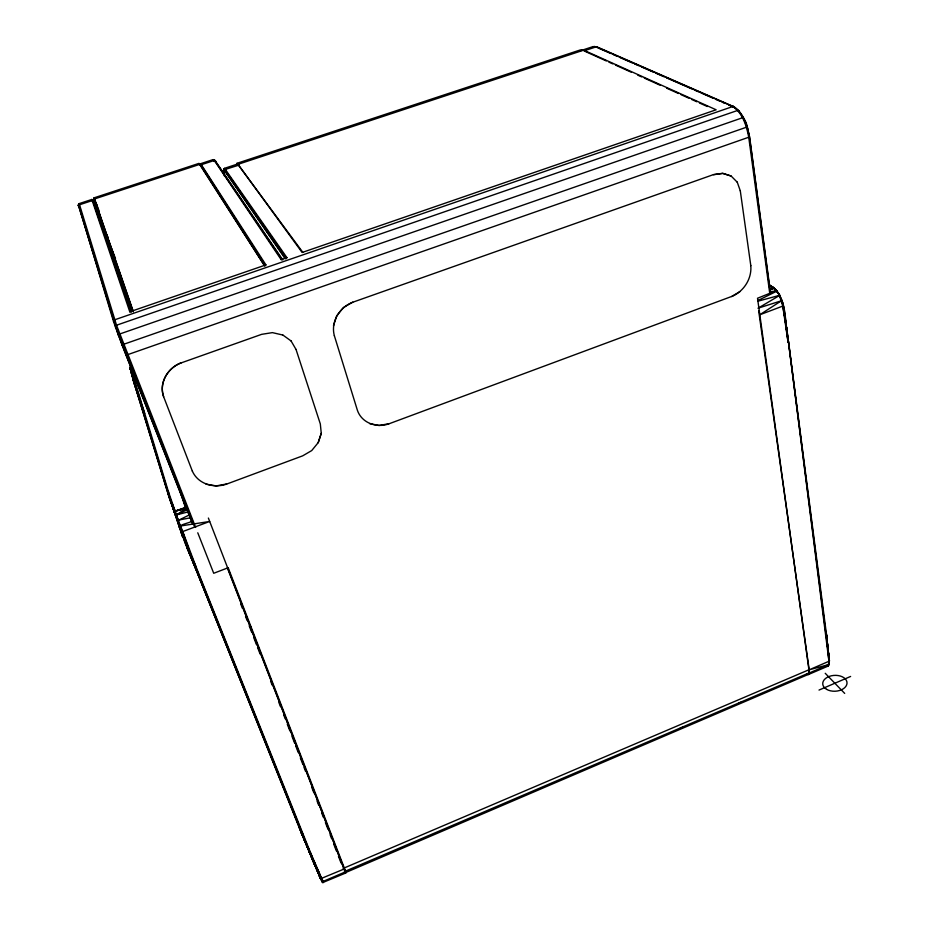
<?xml version="1.0" encoding="UTF-8"?>
<svg xmlns="http://www.w3.org/2000/svg" width="929" height="929" viewBox="0 0 929 929"><rect width="100%" height="100%" fill="white"/><g stroke="black" fill="none" stroke-linecap="round" stroke-linejoin="round"><path stroke-width="1.39" d="M758.668 310.867L809.194 669.809L809.205 673.002L808.195 674.628L827.902 666.174L829.237 664.189L829.272 661.146L826.287 632.928L788.582 341.907C783.89 323.861 788.686 299.208 771.987 286.643L777.259 291.346L779.849 295.492L774.031 288.106L770.931 285.923L777.259 291.346L774.031 288.106L769.874 289.523M749.064 135.053C746.87 124.289 743.212 112.444 733.329 106.347L113.895 320.075L113.582 321.666L121.978 344.88L192.28 523.19M829.237 664.189L829.04 657.569C829.132 659.869 830.549 667.173 826.299 665.663L827.902 666.174M750.783 265.531C752.014 278.735 743.804 291.474 731.692 296.548M285.029 258.529L224.853 170.994L225.735 169.287L238.997 165.095L237.034 164.189L224.551 168.312L223.599 171.819L224.156 174.675M236.814 165.188L237.046 163.295L580.381 49.922L583.644 50.143L716.12 109.785L302.773 252.258L237.046 163.295M282.776 259.923L215.284 160.833L214.344 159.904L214.111 161.46L214.344 159.904L212.892 159.66L200.664 163.69L199.689 165.025M768.771 284.831L774.577 288.675L770.931 285.923C784.657 295.074 784.25 313.468 786.654 327.891L828.97 661.355L828.993 664.514L809.205 673.002M118.308 335.137L78.373 205.216L79.186 203.614L91.808 199.468C100.611 208.816 101.156 226.212 108.031 237.29M144.68 413.486L133.904 382.434L130.269 368.627L130.687 366.63L130.269 368.627L133.904 382.434L167.731 492.765L181.503 531.469L195.253 567.677L312.771 860.509L322.781 882.55L345.762 872.993L345.483 872.064M224.11 174.211L223.808 169.299L285.807 258.877L286.933 257.658L224.551 168.312M79.337 206.772L78.477 204.879L113.582 321.666M225.735 169.287L224.11 168.66L223.935 173.119M180.934 531.818L299.382 828.099L321.748 881.11L323.455 882.538L310.286 852.09L196.414 567.782L180.621 525.977L175.778 515.874L169.647 498.687L133.881 382.028L130.687 366.63M80.463 209.896L78.384 205.344L78.768 204.252M223.494 170.831L223.738 170.053L224.853 170.994L223.808 169.299M131.604 374.178L130.153 367.176L133.904 382.434L140.639 402.199M321.376 878.869L322.781 882.55L313.236 860.695L181.503 531.469L182.746 536.857L167.719 492.3L168.393 491.58L130.815 367.617L133.904 382.434M333.476 325.824L336.658 315.906L343.416 307.511L352.765 302.134M321.237 433.309L318.206 442.622L311.714 450.577L302.691 455.837L226.699 484.067C213.914 488.654 197.982 484.079 192.315 471.038M318.229 442.715L321.271 433.402L320.319 423.938L296.014 349.397M826.287 632.928L829.272 661.146L809.194 669.809L828.993 664.514L829.388 660.879L826.171 632.672L829.388 660.879L828.134 665.187M200.409 165.083L200.664 163.69L265.926 264.893L264.8 266.124L200.769 165.606L201.663 164.607L213.972 160.566L215.284 160.833L215.656 161.402L213.716 159.579L281.162 259.644L282.021 259.574L214.657 160.52M194.312 526.244L115.765 325.661L78.849 205.193L79.186 203.614L116.531 325.22L195.647 527.405M345.298 872.319L227.384 567.933L228.174 567.747L346.029 872.401L345.298 872.319L345.751 871.483L346.029 872.401L808.335 674.419L809.345 672.793L757.53 298.244L770.547 293.007L749.575 136.644C747.682 131.047 747.439 120.909 742.573 117.728L118.889 334.289L118.389 334.73L126.077 354.878L192.605 523.48M133.881 382.028L134.461 381.413L130.165 367.698L130.641 368.511M757.774 301.24L779.408 295.376L782.799 306.152L788.082 342.348L783.298 305.699L781.928 300.462L759.667 314.838L783.159 305.943L781.986 300.508M788.442 342.151L783.182 305.49L786.596 328.216L782.799 306.152M125.763 354.646L127.61 354.692L748.739 137.248L749.378 136.4L770.338 293.367M78.373 205.216L78.617 206.493L79.441 204.798L92.145 200.629L92.668 199.689M344.404 871.599L809.345 672.793M192.524 520.867C187.948 524.188 173.026 524.479 182.676 531.585L190.41 554.137L196.414 567.782L195.473 567.863L182.154 531.702L168.393 491.58L169.647 498.687L174.489 512.378L175.163 511.136L186.357 507.478M181.852 494.948L186.172 508.256L175.918 515.328L181.724 531.655L189.922 553.998L312.771 860.509L320.528 878.439L322.886 881.516L345.298 871.913L208.375 518.045M826.171 633.206L828.97 661.355L828.9 656.083M739.972 291.578L731.68 296.456L388.996 423.798C376.826 428.315 361.753 423.113 357.398 410.293L334.347 335.706M181.352 362.728C167.894 367.64 158.685 382.597 163.609 396.671L192.349 471.131M769.781 290.15L773.578 288.141L768.898 284.866L774.577 288.675L768.887 284.669M757.599 300.682L777.132 291.021M179.518 489.537L185.684 508.511L175.163 511.136L173.421 508.221L176.545 514.887L186.926 509.835M190.166 514.515L177.578 520.739L182.746 536.857L179.587 526.22M747.241 126.948L121.978 344.88M770.176 289.743L773.578 288.141L768.945 285.075M819.018 690.073L850.627 676.451M679.97 728.394L683.965 726.687M738.567 703.311L742.561 701.604M809.333 669.6L343.149 868.429M344.148 868.998L320.749 878.683L318.67 874.212L321.573 878.648L299.382 828.099M770.025 289.627L773.578 288.141M228.174 567.747L213.716 573.274L197.772 532.793M182.676 531.585L209.675 521.459L180.621 525.977M132.371 375.931L169.844 498.06L175.163 511.136L185.858 507.292M131.535 311.412L93.608 200.339L91.808 199.468L129.781 311.819L265.926 264.893M281.162 259.644L286.933 257.658M580.718 50.654L592.865 46.647L596.824 46.822L733.91 106.73L738.996 111.213L737.684 110.423L116.531 325.22L115.359 326.973M238.3 164.236L583.644 50.143M597.614 47.727L596.197 46.845L583.993 50.886L606.289 60.942M132.859 310.832L93.968 197.877L198.969 163.376L264.428 265.485M94.317 199.027L199.967 164.294M175.163 511.136L186.172 508.256L185.417 507.722M769.676 292.774L776.644 290.951L769.978 291.706M176.545 514.887L187.716 512.007M190.724 517.755L178.473 520.101L173.212 508.86M226.664 483.974L216.213 485.913L206.029 484.172M388.972 423.705L379.067 425.494L369.591 423.601M713.484 174.71L722.727 173.409L731.065 176.045M779.814 295.329L757.994 308.219L781.637 300.694L783.159 305.943M224.412 170.17L223.796 170.228L224.446 173.7M129.781 311.819L130.675 311.738L92.668 199.99M302.935 252.363L302.088 252.433L237.905 164.108M92.145 200.629L93.934 201.454L93.318 200.002L94.305 201.895L100.611 218.454M592.865 46.647L596.197 46.845L732.598 106.394C742.805 113.129 746.51 125.856 748.739 137.248L769.781 293.68M199.979 164.41L201.663 164.607M101.029 219.534L99.24 216.248L100.077 218.443M806.477 674.245L808.335 674.419M596.197 46.845L594.061 46.45L594.63 46.775M309.45 852.114L310.286 852.09L312.771 860.509L322.886 881.516M282.753 335.021L272.406 332.628L261.664 334.335L181.387 362.821C167.928 367.733 158.72 382.69 163.655 396.764M78.675 204.589L79.441 204.798M96.163 208.328L99.775 216.294M598.938 48.308L610.876 53.522M613.523 54.683L617.506 56.425M620.154 57.586L632.092 62.8M634.739 63.962L638.722 65.692M641.37 66.853L653.308 72.067M655.967 73.228L663.921 76.701M666.569 77.862L691.768 88.87M694.416 90.032L698.399 91.774M701.047 92.935L712.984 98.149M715.644 99.298L719.615 101.04M722.274 102.202L724.922 103.363M728.905 105.093L734.2 107.416M608.913 62.127L612.85 63.904M615.474 65.088L631.209 72.183M637.77 75.144L641.707 76.921M644.331 78.106L660.066 85.201M666.627 88.162L678.425 93.492M681.05 94.677L688.923 98.219M691.548 99.403L696.796 101.772M699.421 102.956L707.283 106.51M345.042 871.855L346.029 872.401M733.329 106.347L733.91 106.73M768.666 284.413L771.233 286.248M282.718 334.916L291.032 340.92M237.034 164.189L238.288 165.13M212.892 159.66L213.972 160.566M195.473 567.863L186.938 547.808M298.917 824.813L301.24 832.291L322.549 881.621M224.11 168.66L286.213 258.134M737.231 182.189L731.053 175.953L722.716 173.317L713.472 174.606L352.788 302.227C339.561 307.255 330.527 321.736 334.37 335.799M825.231 673.293L844.693 693.417M214.344 159.904L215.656 161.402M322.781 882.55L319.123 874.41M200.71 164.468L265.195 265.369M738.381 110.354L743.583 118.076M343.742 868.557L345.565 871.332M130.153 367.176L130.664 368.035M290.998 340.827L296.049 349.49M303.562 836.483L301.112 831.525L310.019 852.462M300.891 830.178L302.668 833.905M318.67 874.212L320.749 878.683L319.739 875.815M319.286 875.617L320.528 878.439L301.24 832.291L318.299 872.006M93.968 197.877L95.966 202.708M173.607 509.928L175.778 515.874M345.298 871.913L345.762 872.993M311.122 855.075L312.794 859M313.909 861.613L315.581 865.538M316.684 868.162L318.357 872.087M301.24 832.291L322.293 882.074L322.073 881.191M93.318 200.002L96.744 208.502M743.223 117.6L747.09 126.971L749.343 136.958M179.912 526.197L182.154 531.702M97.185 205.994L95.617 202.197L95.919 203.207M94.34 203.741L95.699 207.179M96.384 203.765L98.95 210.5M249.971 625.031L251.016 627.737M321.48 809.891L322.526 812.585M240.832 604.256L242.399 608.298M245.535 616.38L247.102 620.433M249.193 625.821L251.794 632.556M253.884 637.944L256.497 644.691M257.542 647.385L260.155 654.121M270.594 681.085L272.162 685.126M278.944 702.649L280.512 706.69M283.647 714.773L285.215 718.814M287.293 724.214L289.906 730.949M291.996 736.337L294.609 743.084M295.654 745.778L298.255 752.513M300.346 757.901L302.959 764.648M304.004 767.342L305.571 771.384M311.83 787.56L313.921 792.948M317.056 801.03L318.624 805.083M321.748 813.165L323.315 817.206M325.405 822.595L328.018 829.342M330.097 834.73L331.665 838.771M333.755 844.171L336.368 850.906M338.458 856.294L341.071 863.029M115.498 258.529L106.092 234.491L132.313 311.052M317.857 869.765L321.132 878.625L319.715 874.712M737.22 182.096L740.297 190.851M78.477 204.879L79.162 206.877M96.384 204.566L133.393 311.784M167.719 492.3L174.489 512.378M131.488 312.086L93.33 200.304M167.731 492.765L182.746 536.857M134.194 380.855L130.269 368.627L134.194 381.029M130.165 367.698L132.29 374.433M137.689 392.061L140.743 401.711M131.07 369.881L132.348 373.969M172.074 503.344L179.715 528.125M173.421 508.221L174.466 511.891L173.816 509.278M740.285 190.759L750.795 265.624M786.654 327.891L829.388 660.879L828.9 656.385M224.365 175.395L224.435 176.092M320.528 878.439L300.624 831.095L320.528 878.439M195.253 567.677L184.859 542.49L181.503 531.469L195.253 567.677M826.601 689.341A12.147 7.931 -2.8 0 0 846.714 684.754A12.147 7.931 -2.8 0 0 831.339 675.801A12.147 7.931 -2.8 0 0 826.601 689.341"/></g></svg>
